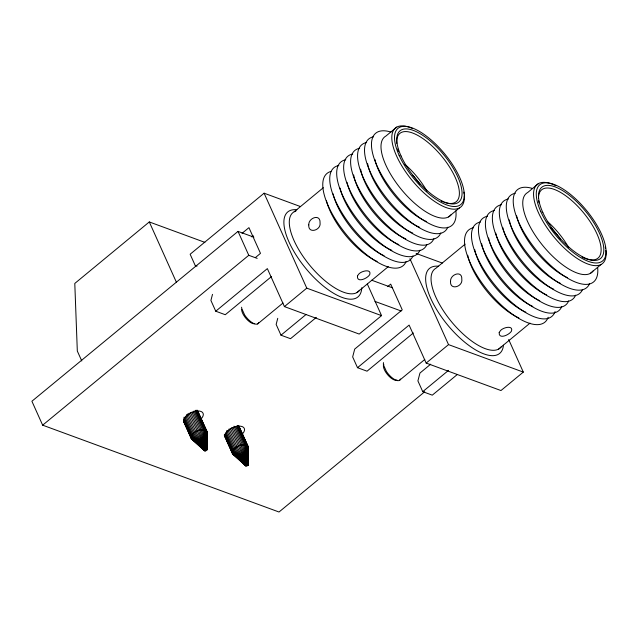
<?xml version="1.0" encoding="UTF-8"?>
<svg xmlns="http://www.w3.org/2000/svg" width="638" height="638" viewBox="0 0 638 638"><rect width="100%" height="100%" fill="white"/><g stroke="black" fill="none" stroke-linecap="round" stroke-linejoin="round"><path stroke-width="0.96" d="M204.463 450.556C206.433 446.6 208.562 451.84 204.463 450.556L191.209 438.45L183.433 420.769M245.678 465.7C247.648 461.745 249.785 466.984 245.678 465.7L232.423 453.594L224.249 435.02M206.999 433.577L206.848 431.224L197.134 410.138M247.807 449.623L248.349 447.071L238.756 426.168M212.502 294.349L210.907 300.45L215.748 311.216L225.286 314.717L271.581 276.501M277.745 318.322L276.15 324.423L280.991 335.189L290.529 338.69L316.336 317.389M357.447 276.15C356.754 283.376 367.775 278.335 369.745 274.555C371.842 268.167 360.103 271.15 358.269 274.787A7.512 4.474 -21.2 0 0 357.432 276.15M499.203 332.621C498.509 339.847 509.531 334.806 511.509 331.026C513.598 324.638 501.859 327.621 500.025 331.258A7.512 4.474 -21.2 0 0 499.187 332.621M204.87 242.36L149.292 221.944L74.79 283.439L77.318 351.052L81.776 360.956M300.554 206.592L264.1 193.194L190.14 254.243L195.316 265.759L197.054 266.078M242.041 233.341L248.94 227.646L260.495 253.366L255.894 257.162M251.579 236.842L253.111 235.581M294.214 211.744L323.338 187.708M396.756 127.106L385.918 136.053A51.271 20.52 50.5 0 0 401.741 189.941A51.271 20.52 50.5 0 0 451.257 214.559M215.748 311.216L267.354 268.614L284.42 306.599L359.202 334.073L381.556 315.627L367.329 283.974M257.656 323.937L283.025 303.002M284.42 306.599L306.774 288.145L381.556 315.627M280.991 335.189L306.033 314.51M356.857 292.603L388.279 266.66M448.554 216.904L459.392 207.964M387.625 286.645L390.695 284.117L402.251 309.837L354.712 349.082L352.662 356.921L357.503 367.687L367.041 371.188L413.336 332.972M465.094 244.179L435.969 268.215A51.271 20.52 50.5 0 0 451.8 322.102A51.271 20.52 50.5 0 0 501.309 346.729M538.512 183.577L527.674 192.524A51.271 20.52 50.5 0 0 543.496 246.412A51.271 20.52 50.5 0 0 593.013 271.03M357.503 367.687L409.11 325.085L426.176 363.07L500.966 390.544L523.312 372.098L508.677 339.536M399.412 380.407L424.78 359.473M426.176 363.07L448.53 344.616L523.312 372.098M430.69 364.186L419.956 373.047L417.906 380.894L422.747 391.66L432.285 395.161L457.326 374.49M422.747 391.66L448.546 370.359M424.725 391.74L279.013 512.011L42.65 425.171L31.9 401.246L238.022 231.379L253.916 237.184M498.613 349.074L530.034 323.131M590.31 273.375L601.148 264.435M42.65 425.171L248.772 255.304L257.194 258.382M232.423 453.594L233.428 454.782L235.223 455.436M207.087 449.2L206.345 430.626C200.93 427.795 192.301 431.703 191.041 437.692L204.431 450.428M248.31 464.344L247.568 445.771C242.153 442.939 233.524 446.847 232.256 452.836L245.654 465.573M371.715 280.226L392.282 287.746M374.992 301.423L401.166 310.985M416.135 253.446L442.309 263.063M191.209 438.45L204.774 450.827M245.853 465.907L232.822 454.24L224.815 436.663M204.631 450.763L191.599 439.096L183.6 421.519M234.234 455.181L245.997 465.971M239.322 459.408L246.164 466.019M197.421 443.601L204.942 450.875M245.662 465.421L232.328 452.007L224.72 435.084M204.439 450.276L191.105 436.863L183.497 419.94M243.022 462.542L244.362 463.938M203.809 449.495L205.141 450.891M245.718 465.269L232.623 451.13L225.015 434.199M204.495 450.125L191.4 435.985L183.8 419.054M204.072 449.375L205.356 450.883M245.805 465.11L233.141 450.221L225.533 433.29M204.583 449.965L191.918 435.076L183.911 417.26M245.933 464.958L233.867 449.304L226.259 432.381M204.71 449.814L192.644 434.159L185.044 417.236M246.085 464.799L234.776 448.418L226.769 430.602M204.87 449.654L193.561 433.274L185.953 416.343M246.276 464.655L235.853 447.581L228.244 430.65M205.053 449.511L194.63 432.436L186.623 414.62M246.483 464.52L237.049 446.815L229.042 428.999M205.261 449.375L195.826 431.671L187.819 413.855M237.4 425.45L246.428 445.117L248.11 464.225M196.177 410.306L205.205 429.972L206.887 449.08L204.734 429.829L195.93 410.226M246.707 464.408L230.334 428.329M205.484 449.264L189.119 413.185M409.915 258.709L448.53 344.616M264.1 193.194L306.774 288.145M238.022 231.379L248.772 255.304M149.292 221.944L176.503 282.482M238.74 425.69L248.349 447.071L248.445 464.568M238.787 426.487L239.992 429.159M240.789 430.937L248.397 447.86L248.453 464.703M238.046 425.705L246.858 445.3L248.182 464.257M237.551 426.264L245.957 444.973L248.03 464.201M236.491 426.08L244.896 444.79L247.847 464.169M235.693 426.942L243.7 444.758L247.64 464.169M234.01 426.184L242.416 444.893L247.416 464.193M233.061 427.348L241.068 445.172L247.177 464.241M231.69 427.771L239.697 445.587L246.938 464.312M227.024 440.523L228.221 443.195M229.026 444.981L233.029 453.889M197.525 410.545L207.127 431.926L207.222 449.423M197.573 411.343L206.776 431.83M196.823 410.561L205.635 430.156L206.967 449.112M195.268 410.936L203.674 429.645L206.624 449.024M194.08 410.912L202.485 429.613L206.417 449.024M193.186 411.925L201.193 429.749L206.194 449.04M191.839 412.204L199.846 430.028L205.962 449.096M190.467 412.626L198.474 430.443L205.723 449.168M186.2 426.272L188.609 431.615M189.406 433.401L190.61 436.073M191.408 437.851L192.205 439.638M238.03 426.088L246.428 445.117M196.815 410.944L205.205 429.972M247.871 463.475L248.102 465.325M247.887 460.293L248.238 465.166M247.879 451.545L248.349 465.006M207.031 446.983L207.127 449.862M248.07 446.369L248.397 464.448M206.848 431.224L207.175 449.304M248.214 448.721L248.421 464.855M207.031 436.424L207.198 449.71M207.183 432.716L207.23 449.559M605.877 250.471A51.271 20.52 50.5 0 1 577.231 258.494A51.271 20.52 50.5 0 1 535.17 204.016A51.271 20.52 50.5 0 1 555.913 185.754M605.231 246.858A51.271 20.52 50.5 0 1 605.582 248.565M538.504 198.075A44.277 17.72 50.5 0 1 585.628 215.389A44.277 17.72 50.5 0 1 585.349 258.549M584.56 258.238A44.277 17.72 50.5 0 1 582.087 257.154M538.958 202.796A44.277 17.72 50.5 0 1 538.663 200.826M597.631 267.314A59.797 23.933 50.5 0 1 566.081 277.283A59.797 23.933 50.5 0 1 516.724 217.367A59.797 23.933 50.5 0 1 532.746 188.553M547.245 221.298A44.277 17.72 50.5 0 1 568.697 247.536M567.605 277.713A51.271 20.52 50.5 0 1 516.628 215.843M550.618 227.559A38.814 15.535 50.5 0 1 560.619 239.218M589.552 283.687A59.797 23.933 50.5 0 1 529.811 256.46A59.797 23.933 50.5 0 1 515.352 193.25M560.643 283.463A51.271 20.52 50.5 0 1 509.323 219.879M582.59 289.429A59.797 23.933 50.5 0 1 522.857 262.21A59.797 23.933 50.5 0 1 508.39 199M553.688 289.205A51.271 20.52 50.5 0 1 502.712 227.327M575.628 295.179A59.797 23.933 50.5 0 1 515.895 267.952A59.797 23.933 50.5 0 1 501.428 204.742M503.454 345.23A55.099 22.051 50.5 0 1 447.318 324.606A55.099 22.051 50.5 0 1 438.649 266.245M546.726 294.955A51.271 20.52 50.5 0 1 495.75 233.077M568.665 300.921A59.797 23.933 50.5 0 1 508.933 273.694A59.797 23.933 50.5 0 1 494.466 210.492M518.885 317.931A51.271 20.52 50.5 0 1 467.726 255.2M539.764 300.697A51.271 20.52 50.5 0 1 488.604 237.958M548.13 317.285A59.797 23.933 50.5 0 1 488.716 291.741A59.797 23.933 50.5 0 1 473.587 227.726M561.711 306.663A59.797 23.933 50.5 0 1 501.97 279.444A59.797 23.933 50.5 0 1 487.512 216.234M525.848 312.189A51.271 20.52 50.5 0 1 474.68 249.45M532.81 306.439A51.271 20.52 50.5 0 1 481.642 243.708M555.092 311.543A59.797 23.933 50.5 0 1 495.678 285.991A59.797 23.933 50.5 0 1 480.55 221.976M400.449 379.012A12.162 4.873 50.5 0 1 394.882 379.682A12.162 4.873 50.5 0 1 386.413 371.476L383.494 364.984A12.162 4.873 50.5 0 1 383.51 362.607M396.892 380.009A10.256 4.107 50.5 0 1 387.529 374.618A10.256 4.107 50.5 0 1 383.821 364.314M464.297 195.834A51.271 20.52 50.5 0 1 434.685 201.496A51.271 20.52 50.5 0 1 393.566 148.056A51.271 20.52 50.5 0 1 412.499 128.509M463.826 192.094A51.271 20.52 50.5 0 1 464.121 194M396.812 143.406A44.277 17.72 50.5 0 1 421.008 137.314A44.277 17.72 50.5 0 1 457.039 181.862A44.277 17.72 50.5 0 1 444.534 202.406M443.593 202.079A44.277 17.72 50.5 0 1 441.169 201.074M398.583 151.692A44.277 17.72 50.5 0 1 397.777 148.941M455.875 210.843A59.797 23.933 50.5 0 1 424.326 220.82A59.797 23.933 50.5 0 1 374.969 160.896A59.797 23.933 50.5 0 1 390.99 132.082M404.811 164.229A44.277 17.72 50.5 0 1 426.942 191.065M426.662 221.601A51.271 20.52 50.5 0 1 374.873 159.372M412.81 175.243A38.814 15.535 50.5 0 1 419.979 184.31M447.796 227.216A59.797 23.933 50.5 0 1 388.056 199.989A59.797 23.933 50.5 0 1 373.597 136.779M419.7 227.343A51.271 20.52 50.5 0 1 367.568 163.408M440.834 232.958A59.797 23.933 50.5 0 1 381.101 205.739A59.797 23.933 50.5 0 1 366.635 142.529M412.746 233.085A51.271 20.52 50.5 0 1 360.606 169.158M433.872 238.708A59.797 23.933 50.5 0 1 374.139 211.481A59.797 23.933 50.5 0 1 359.673 148.271M361.778 287.738A55.099 22.051 50.5 0 1 306.176 268.877A55.099 22.051 50.5 0 1 296.893 209.774M405.784 238.835A51.271 20.52 50.5 0 1 353.643 174.9M359.553 290.258A51.271 20.52 50.5 0 1 308.625 263.901A51.271 20.52 50.5 0 1 295.928 211.026M426.91 244.45A59.797 23.933 50.5 0 1 367.177 217.231A59.797 23.933 50.5 0 1 352.71 154.021M377.13 261.46A51.271 20.52 50.5 0 1 326.361 200.46M398.822 244.577A51.271 20.52 50.5 0 1 347.032 182.348M406.031 261.684A59.797 23.933 50.5 0 1 346.96 235.27A59.797 23.933 50.5 0 1 330.939 171.455M419.956 250.2A59.797 23.933 50.5 0 1 360.215 222.973A59.797 23.933 50.5 0 1 345.756 159.763M384.092 255.718A51.271 20.52 50.5 0 1 333.116 193.84M391.86 250.327A51.271 20.52 50.5 0 1 340.07 188.098M412.993 255.942A59.797 23.933 50.5 0 1 353.261 228.715A59.797 23.933 50.5 0 1 338.794 165.505M258.693 322.541A12.162 4.873 50.5 0 1 253.126 323.211A12.162 4.873 50.5 0 1 244.657 315.005L241.738 308.513A12.162 4.873 50.5 0 1 241.619 307.213M254.403 323.769A10.256 4.107 50.5 0 1 246.356 318.825A10.256 4.107 50.5 0 1 241.619 309.454M184.589 422.89A10.543 5.463 -24.2 0 1 188.09 414.349A10.543 5.463 -24.2 0 1 201.034 411.462A10.543 5.463 -24.2 0 1 200.667 419.302M224.991 436.847A10.543 5.463 -24.2 0 1 236.905 426.336A10.543 5.463 -24.2 0 1 242.56 433.768M308.776 224.927C307.971 234.242 321.313 230.334 320.053 222.774C320.587 213.387 308.274 217.877 308.776 224.927M450.54 281.398C449.726 290.713 463.068 286.805 461.808 279.245C462.343 269.858 450.029 274.348 450.54 281.398M540.857 211.744A49.349 19.754 50.5 0 0 601.331 261.803A49.349 19.754 50.5 0 0 571.361 195.108A49.349 19.754 50.5 0 0 540.857 211.744M542.802 212.462A46.191 18.486 50.5 0 0 599.401 259.307A46.191 18.486 50.5 0 0 571.345 196.895A46.191 18.486 50.5 0 0 542.802 212.462M399.101 155.273A49.349 19.754 50.5 0 0 459.575 205.332A49.349 19.754 50.5 0 0 429.605 138.637A49.349 19.754 50.5 0 0 399.101 155.273M401.047 155.991A46.191 18.486 50.5 0 0 457.645 202.836A46.191 18.486 50.5 0 0 429.589 140.424A46.191 18.486 50.5 0 0 401.047 155.991"/></g></svg>
